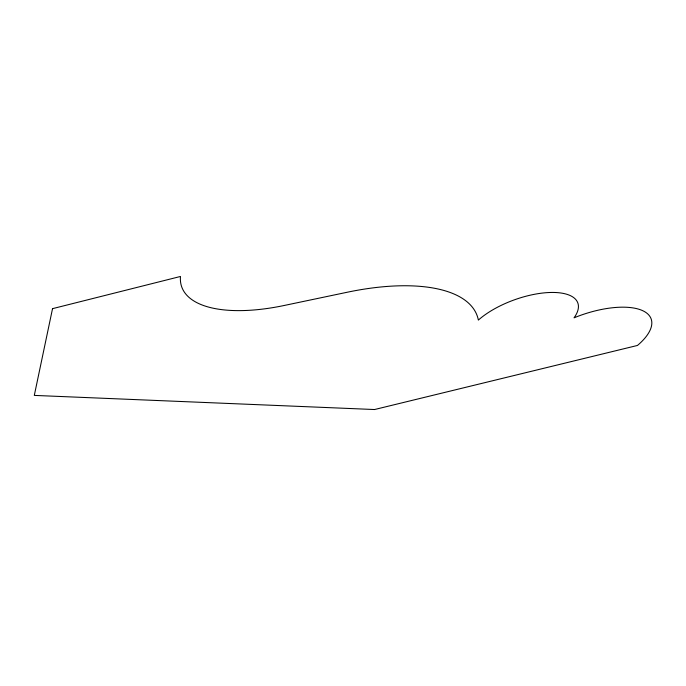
<?xml version="1.0" encoding="UTF-8"?>
<svg xmlns="http://www.w3.org/2000/svg" width="686" height="686" viewBox="0 0 686 686"><rect width="100%" height="100%" fill="white"/><g stroke="black" fill="none" stroke-linecap="round" stroke-linejoin="round"><path stroke-width="1.03" d="M52.53 308.657L34.3 395.402L374.556 409.533L637.466 345.452A65.539 27.286 -19.8 0 0 642.165 310.441A65.539 27.286 -19.8 0 0 574.053 317.815A58.636 24.413 -19.8 0 0 550.678 292.468A58.636 24.413 -19.8 0 0 478.365 320.088A167.607 69.775 -19.8 0 0 347.185 292.253L284.098 305.502A131.944 54.923 -19.8 0 1 180.478 276.467L52.53 308.657"/></g></svg>
